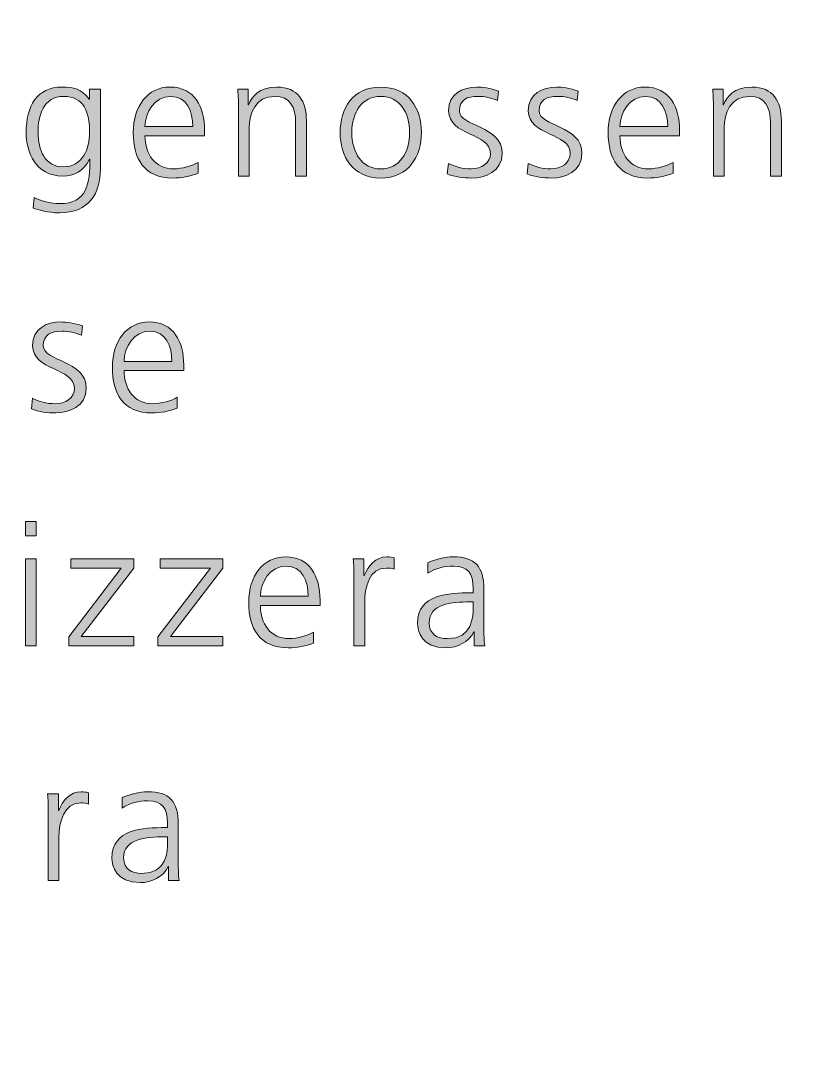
# Model space of a CAD drawing. Header units: millimetres. Extents: x 234 to 444, y 156 to 226.
# Drawn here: x 283.88 to 292.55, y 202.26 to 213.84 of the extents above; entities that cross this region are included whole.
import ezdxf

# ---------------------------------------------------------------- set-up
doc = ezdxf.new("R2010")
doc.units = ezdxf.units.MM
doc.header["$MEASUREMENT"] = 0
doc.layers.get('0').update_dxf_attribs({"lineweight": 0})

# ---------------------------------------------------------------- blocks, each defined once
blk = doc.blocks.new('Block_1')
at = {"transparency": 33554687}
h = blk.add_hatch(color=7, dxfattribs=at)
h.dxf.hatch_style = 2
edge = h.paths.add_edge_path()
edge.add_spline(control_points=[(284.348, 212.207), (284.565, 212.207), (284.644, 212.412), (284.644, 212.589), (284.644, 212.822), (284.575, 212.993), (284.356, 212.993), (284.127, 212.993), (284.068, 212.777), (284.068, 212.589), (284.068, 212.399), (284.144, 212.207), (284.348, 212.207), (284.348, 212.207), (284.348, 212.207), (284.348, 212.207)], knot_values=[0, 0, 0, 0, 1, 1, 1, 2, 2, 2, 3, 3, 3, 4, 4, 4, 5, 5, 5, 5], degree=3, periodic=0)
edge = h.paths.add_edge_path()
edge.add_spline(control_points=[(284.764, 212.184), (284.764, 211.915), (284.642, 211.694), (284.308, 211.694), (284.181, 211.694), (284.064, 211.73), (284.015, 211.746), (284.015, 211.746), (284.024, 211.865), (284.024, 211.865), (284.098, 211.827), (284.205, 211.797), (284.31, 211.797), (284.619, 211.797), (284.646, 212.021), (284.646, 212.294), (284.646, 212.294), (284.642, 212.294), (284.642, 212.294), (284.577, 212.154), (284.47, 212.104), (284.346, 212.104), (284.036, 212.104), (283.936, 212.374), (283.936, 212.589), (283.936, 212.883), (284.051, 213.096), (284.337, 213.096), (284.466, 213.096), (284.55, 213.078), (284.64, 212.963), (284.64, 212.963), (284.644, 212.963), (284.644, 212.963), (284.644, 212.963), (284.644, 213.073), (284.644, 213.073), (284.644, 213.073), (284.764, 213.073), (284.764, 213.073), (284.764, 213.073), (284.764, 212.184), (284.764, 212.184)], knot_values=[0, 0, 0, 0, 1, 1, 1, 2, 2, 2, 3, 3, 3, 4, 4, 4, 5, 5, 5, 6, 6, 6, 7, 7, 7, 8, 8, 8, 9, 9, 9, 10, 10, 10, 11, 11, 11, 12, 12, 12, 13, 13, 13, 14, 14, 14, 14], degree=3, periodic=0)
edge.add_line((284.764, 212.184), (284.764, 212.184))
h = blk.add_hatch(color=7, dxfattribs=at)
h.dxf.hatch_style = 2
edge = h.paths.add_edge_path()
edge.add_spline(control_points=[(285.795, 212.657), (285.795, 212.826), (285.726, 212.993), (285.547, 212.993), (285.37, 212.993), (285.261, 212.816), (285.261, 212.657), (285.261, 212.657), (285.795, 212.657), (285.795, 212.657)], knot_values=[0, 0, 0, 0, 1, 1, 1, 2, 2, 2, 3, 3, 3, 3], degree=3, periodic=0)
edge = h.paths.add_edge_path()
edge.add_spline(control_points=[(285.854, 212.135), (285.77, 212.101), (285.661, 212.082), (285.572, 212.082), (285.25, 212.082), (285.13, 212.298), (285.13, 212.589), (285.13, 212.885), (285.293, 213.096), (285.539, 213.096), (285.814, 213.096), (285.926, 212.875), (285.926, 212.615), (285.926, 212.615), (285.926, 212.554), (285.926, 212.554), (285.926, 212.554), (285.261, 212.554), (285.261, 212.554), (285.261, 212.349), (285.372, 212.184), (285.581, 212.184), (285.669, 212.184), (285.797, 212.22), (285.854, 212.256), (285.854, 212.256), (285.854, 212.135), (285.854, 212.135)], knot_values=[0, 0, 0, 0, 1, 1, 1, 2, 2, 2, 3, 3, 3, 4, 4, 4, 5, 5, 5, 6, 6, 6, 7, 7, 7, 8, 8, 8, 9, 9, 9, 9], degree=3, periodic=0)
edge.add_line((285.854, 212.135), (285.854, 212.135))
h = blk.add_hatch(color=7, dxfattribs=at)
h.dxf.hatch_style = 2
edge = h.paths.add_edge_path()
edge.add_spline(control_points=[(286.304, 212.845), (286.304, 212.919), (286.304, 212.995), (286.296, 213.073), (286.296, 213.073), (286.412, 213.073), (286.412, 213.073), (286.412, 213.073), (286.412, 212.9), (286.412, 212.9), (286.412, 212.9), (286.416, 212.9), (286.416, 212.9), (286.456, 212.987), (286.528, 213.096), (286.731, 213.096), (286.971, 213.096), (287.062, 212.936), (287.062, 212.723), (287.062, 212.723), (287.062, 212.104), (287.062, 212.104), (287.062, 212.104), (286.942, 212.104), (286.942, 212.104), (286.942, 212.104), (286.942, 212.693), (286.942, 212.693), (286.942, 212.875), (286.877, 212.993), (286.711, 212.993), (286.492, 212.993), (286.424, 212.801), (286.424, 212.64), (286.424, 212.64), (286.424, 212.104), (286.424, 212.104), (286.424, 212.104), (286.304, 212.104), (286.304, 212.104), (286.304, 212.104), (286.304, 212.845), (286.304, 212.845)], knot_values=[0, 0, 0, 0, 1, 1, 1, 2, 2, 2, 3, 3, 3, 4, 4, 4, 5, 5, 5, 6, 6, 6, 7, 7, 7, 8, 8, 8, 9, 9, 9, 10, 10, 10, 11, 11, 11, 12, 12, 12, 13, 13, 13, 14, 14, 14, 14], degree=3, periodic=0)
edge.add_line((286.304, 212.845), (286.304, 212.845))
h = blk.add_hatch(color=7, dxfattribs=at)
h.dxf.hatch_style = 2
edge = h.paths.add_edge_path()
edge.add_spline(control_points=[(287.891, 212.184), (288.101, 212.184), (288.213, 212.364), (288.213, 212.589), (288.213, 212.813), (288.101, 212.993), (287.891, 212.993), (287.681, 212.993), (287.569, 212.813), (287.569, 212.589), (287.569, 212.364), (287.681, 212.184), (287.891, 212.184)], knot_values=[0, 0, 0, 0, 1, 1, 1, 2, 2, 2, 3, 3, 3, 4, 4, 4, 4], degree=3, periodic=0)
edge = h.paths.add_edge_path()
edge.add_spline(control_points=[(287.891, 213.096), (288.206, 213.096), (288.345, 212.852), (288.345, 212.589), (288.345, 212.325), (288.206, 212.082), (287.891, 212.082), (287.577, 212.082), (287.438, 212.325), (287.438, 212.589), (287.438, 212.852), (287.577, 213.096), (287.891, 213.096)], knot_values=[0, 0, 0, 0, 1, 1, 1, 2, 2, 2, 3, 3, 3, 4, 4, 4, 4], degree=3, periodic=0)
edge.add_line((287.891, 213.096), (287.891, 213.096))
h = blk.add_hatch(color=7, dxfattribs=at)
h.dxf.hatch_style = 2
edge = h.paths.add_edge_path()
edge.add_spline(control_points=[(288.646, 212.245), (288.718, 212.209), (288.806, 212.184), (288.899, 212.184), (289.014, 212.184), (289.115, 212.247), (289.115, 212.357), (289.115, 212.587), (288.648, 212.551), (288.648, 212.832), (288.648, 213.023), (288.804, 213.096), (288.964, 213.096), (289.016, 213.096), (289.118, 213.084), (289.204, 213.052), (289.204, 213.052), (289.193, 212.947), (289.193, 212.947), (289.13, 212.976), (289.044, 212.993), (288.977, 212.993), (288.854, 212.993), (288.768, 212.955), (288.768, 212.832), (288.768, 212.651), (289.246, 212.674), (289.246, 212.357), (289.246, 212.152), (289.054, 212.082), (288.907, 212.082), (288.813, 212.082), (288.72, 212.093), (288.634, 212.127), (288.634, 212.127), (288.646, 212.245), (288.646, 212.245)], knot_values=[0, 0, 0, 0, 1, 1, 1, 2, 2, 2, 3, 3, 3, 4, 4, 4, 5, 5, 5, 6, 6, 6, 7, 7, 7, 8, 8, 8, 9, 9, 9, 10, 10, 10, 11, 11, 11, 12, 12, 12, 12], degree=3, periodic=0)
edge.add_line((288.646, 212.245), (288.646, 212.245))
h = blk.add_hatch(color=7, dxfattribs=at)
h.dxf.hatch_style = 2
edge = h.paths.add_edge_path()
edge.add_spline(control_points=[(289.536, 212.245), (289.608, 212.209), (289.696, 212.184), (289.789, 212.184), (289.903, 212.184), (290.005, 212.247), (290.005, 212.357), (290.005, 212.587), (289.537, 212.551), (289.537, 212.832), (289.537, 213.023), (289.694, 213.096), (289.854, 213.096), (289.906, 213.096), (290.008, 213.084), (290.094, 213.052), (290.094, 213.052), (290.083, 212.947), (290.083, 212.947), (290.02, 212.976), (289.934, 212.993), (289.867, 212.993), (289.743, 212.993), (289.658, 212.955), (289.658, 212.832), (289.658, 212.651), (290.136, 212.674), (290.136, 212.357), (290.136, 212.152), (289.944, 212.082), (289.797, 212.082), (289.703, 212.082), (289.61, 212.093), (289.524, 212.127), (289.524, 212.127), (289.536, 212.245), (289.536, 212.245)], knot_values=[0, 0, 0, 0, 1, 1, 1, 2, 2, 2, 3, 3, 3, 4, 4, 4, 5, 5, 5, 6, 6, 6, 7, 7, 7, 8, 8, 8, 9, 9, 9, 10, 10, 10, 11, 11, 11, 12, 12, 12, 12], degree=3, periodic=0)
edge.add_line((289.536, 212.245), (289.536, 212.245))
h = blk.add_hatch(color=7, dxfattribs=at)
h.dxf.hatch_style = 2
edge = h.paths.add_edge_path()
edge.add_spline(control_points=[(291.093, 212.657), (291.093, 212.826), (291.024, 212.993), (290.845, 212.993), (290.668, 212.993), (290.559, 212.816), (290.559, 212.657), (290.559, 212.657), (291.093, 212.657), (291.093, 212.657)], knot_values=[0, 0, 0, 0, 1, 1, 1, 2, 2, 2, 3, 3, 3, 3], degree=3, periodic=0)
edge = h.paths.add_edge_path()
edge.add_spline(control_points=[(291.152, 212.135), (291.068, 212.101), (290.96, 212.082), (290.87, 212.082), (290.548, 212.082), (290.428, 212.298), (290.428, 212.589), (290.428, 212.885), (290.592, 213.096), (290.837, 213.096), (291.112, 213.096), (291.224, 212.875), (291.224, 212.615), (291.224, 212.615), (291.224, 212.554), (291.224, 212.554), (291.224, 212.554), (290.559, 212.554), (290.559, 212.554), (290.559, 212.349), (290.67, 212.184), (290.879, 212.184), (290.967, 212.184), (291.095, 212.22), (291.152, 212.256), (291.152, 212.256), (291.152, 212.135), (291.152, 212.135)], knot_values=[0, 0, 0, 0, 1, 1, 1, 2, 2, 2, 3, 3, 3, 4, 4, 4, 5, 5, 5, 6, 6, 6, 7, 7, 7, 8, 8, 8, 9, 9, 9, 9], degree=3, periodic=0)
edge.add_line((291.152, 212.135), (291.152, 212.135))
h = blk.add_hatch(color=7, dxfattribs=at)
h.dxf.hatch_style = 2
edge = h.paths.add_edge_path()
edge.add_spline(control_points=[(291.602, 212.845), (291.602, 212.919), (291.602, 212.995), (291.594, 213.073), (291.594, 213.073), (291.71, 213.073), (291.71, 213.073), (291.71, 213.073), (291.71, 212.9), (291.71, 212.9), (291.71, 212.9), (291.714, 212.9), (291.714, 212.9), (291.754, 212.987), (291.826, 213.096), (292.029, 213.096), (292.269, 213.096), (292.36, 212.936), (292.36, 212.723), (292.36, 212.723), (292.36, 212.104), (292.36, 212.104), (292.36, 212.104), (292.24, 212.104), (292.24, 212.104), (292.24, 212.104), (292.24, 212.693), (292.24, 212.693), (292.24, 212.875), (292.175, 212.993), (292.009, 212.993), (291.79, 212.993), (291.722, 212.801), (291.722, 212.64), (291.722, 212.64), (291.722, 212.104), (291.722, 212.104), (291.722, 212.104), (291.602, 212.104), (291.602, 212.104), (291.602, 212.104), (291.602, 212.845), (291.602, 212.845)], knot_values=[0, 0, 0, 0, 1, 1, 1, 2, 2, 2, 3, 3, 3, 4, 4, 4, 5, 5, 5, 6, 6, 6, 7, 7, 7, 8, 8, 8, 9, 9, 9, 10, 10, 10, 11, 11, 11, 12, 12, 12, 13, 13, 13, 14, 14, 14, 14], degree=3, periodic=0)
edge.add_line((291.602, 212.845), (291.602, 212.845))
h = blk.add_hatch(color=7, dxfattribs=at)
h.dxf.hatch_style = 2
edge = h.paths.add_edge_path()
edge.add_spline(control_points=[(284.005, 209.626), (284.078, 209.59), (284.165, 209.565), (284.259, 209.565), (284.373, 209.565), (284.474, 209.628), (284.474, 209.738), (284.474, 209.968), (284.007, 209.932), (284.007, 210.213), (284.007, 210.405), (284.163, 210.477), (284.324, 210.477), (284.375, 210.477), (284.478, 210.465), (284.564, 210.433), (284.564, 210.433), (284.552, 210.329), (284.552, 210.329), (284.489, 210.357), (284.404, 210.374), (284.337, 210.374), (284.213, 210.374), (284.127, 210.336), (284.127, 210.213), (284.127, 210.032), (284.606, 210.055), (284.606, 209.738), (284.606, 209.533), (284.413, 209.463), (284.266, 209.463), (284.173, 209.463), (284.079, 209.474), (283.994, 209.508), (283.994, 209.508), (284.005, 209.626), (284.005, 209.626)], knot_values=[0, 0, 0, 0, 1, 1, 1, 2, 2, 2, 3, 3, 3, 4, 4, 4, 5, 5, 5, 6, 6, 6, 7, 7, 7, 8, 8, 8, 9, 9, 9, 10, 10, 10, 11, 11, 11, 12, 12, 12, 12], degree=3, periodic=0)
edge.add_line((284.005, 209.626), (284.005, 209.626))
h = blk.add_hatch(color=7, dxfattribs=at)
h.dxf.hatch_style = 2
edge = h.paths.add_edge_path()
edge.add_spline(control_points=[(285.562, 210.038), (285.562, 210.207), (285.494, 210.374), (285.315, 210.374), (285.137, 210.374), (285.029, 210.198), (285.029, 210.038), (285.029, 210.038), (285.562, 210.038), (285.562, 210.038)], knot_values=[0, 0, 0, 0, 1, 1, 1, 2, 2, 2, 3, 3, 3, 3], degree=3, periodic=0)
edge = h.paths.add_edge_path()
edge.add_spline(control_points=[(285.621, 209.516), (285.537, 209.482), (285.429, 209.463), (285.339, 209.463), (285.017, 209.463), (284.897, 209.679), (284.897, 209.97), (284.897, 210.266), (285.061, 210.477), (285.307, 210.477), (285.581, 210.477), (285.694, 210.256), (285.694, 209.996), (285.694, 209.996), (285.694, 209.936), (285.694, 209.936), (285.694, 209.936), (285.029, 209.936), (285.029, 209.936), (285.029, 209.73), (285.139, 209.565), (285.349, 209.565), (285.436, 209.565), (285.564, 209.601), (285.621, 209.637), (285.621, 209.637), (285.621, 209.516), (285.621, 209.516)], knot_values=[0, 0, 0, 0, 1, 1, 1, 2, 2, 2, 3, 3, 3, 4, 4, 4, 5, 5, 5, 6, 6, 6, 7, 7, 7, 8, 8, 8, 9, 9, 9, 9], degree=3, periodic=0)
edge.add_line((285.621, 209.516), (285.621, 209.516))
h = blk.add_hatch(color=7, dxfattribs=at)
h.dxf.hatch_style = 2
edge = h.paths.add_edge_path()
edge.add_spline(control_points=[(283.929, 207.835), (283.929, 207.835), (284.049, 207.835), (284.049, 207.835), (284.049, 207.835), (284.049, 206.867), (284.049, 206.867), (284.049, 206.867), (283.929, 206.867), (283.929, 206.867), (283.929, 206.867), (283.929, 207.835), (283.929, 207.835)], knot_values=[0, 0, 0, 0, 1, 1, 1, 2, 2, 2, 3, 3, 3, 4, 4, 4, 4], degree=3, periodic=0)
edge = h.paths.add_edge_path()
edge.add_spline(control_points=[(284.049, 208.093), (284.049, 208.093), (283.929, 208.093), (283.929, 208.093), (283.929, 208.093), (283.929, 208.253), (283.929, 208.253), (283.929, 208.253), (284.049, 208.253), (284.049, 208.253), (284.049, 208.253), (284.049, 208.093), (284.049, 208.093)], knot_values=[0, 0, 0, 0, 1, 1, 1, 2, 2, 2, 3, 3, 3, 4, 4, 4, 4], degree=3, periodic=0)
edge.add_line((284.049, 208.093), (284.049, 208.093))
h = blk.add_hatch(color=7, dxfattribs=at)
h.dxf.hatch_style = 2
edge = h.paths.add_edge_path()
edge.add_spline(control_points=[(287.083, 207.419), (287.083, 207.588), (287.014, 207.755), (286.835, 207.755), (286.658, 207.755), (286.549, 207.579), (286.549, 207.419), (286.549, 207.419), (287.083, 207.419), (287.083, 207.419)], knot_values=[0, 0, 0, 0, 1, 1, 1, 2, 2, 2, 3, 3, 3, 3], degree=3, periodic=0)
edge = h.paths.add_edge_path()
edge.add_spline(control_points=[(287.142, 206.897), (287.058, 206.863), (286.95, 206.844), (286.86, 206.844), (286.538, 206.844), (286.418, 207.061), (286.418, 207.351), (286.418, 207.647), (286.582, 207.858), (286.828, 207.858), (287.102, 207.858), (287.214, 207.638), (287.214, 207.378), (287.214, 207.378), (287.214, 207.317), (287.214, 207.317), (287.214, 207.317), (286.549, 207.317), (286.549, 207.317), (286.549, 207.112), (286.66, 206.946), (286.869, 206.946), (286.957, 206.946), (287.085, 206.983), (287.142, 207.019), (287.142, 207.019), (287.142, 206.897), (287.142, 206.897)], knot_values=[0, 0, 0, 0, 1, 1, 1, 2, 2, 2, 3, 3, 3, 4, 4, 4, 5, 5, 5, 6, 6, 6, 7, 7, 7, 8, 8, 8, 9, 9, 9, 9], degree=3, periodic=0)
edge.add_line((287.142, 206.897), (287.142, 206.897))
h = blk.add_hatch(color=7, dxfattribs=at)
h.dxf.hatch_style = 2
edge = h.paths.add_edge_path()
edge.add_spline(control_points=[(287.592, 207.619), (287.592, 207.725), (287.592, 207.765), (287.584, 207.835), (287.584, 207.835), (287.704, 207.835), (287.704, 207.835), (287.704, 207.835), (287.704, 207.649), (287.704, 207.649), (287.704, 207.649), (287.708, 207.649), (287.708, 207.649), (287.752, 207.757), (287.834, 207.858), (287.958, 207.858), (287.986, 207.858), (288.021, 207.852), (288.042, 207.847), (288.042, 207.847), (288.042, 207.721), (288.042, 207.721), (288.017, 207.729), (287.984, 207.733), (287.954, 207.733), (287.763, 207.733), (287.712, 207.52), (287.712, 207.345), (287.712, 207.345), (287.712, 206.867), (287.712, 206.867), (287.712, 206.867), (287.592, 206.867), (287.592, 206.867), (287.592, 206.867), (287.592, 207.619), (287.592, 207.619)], knot_values=[0, 0, 0, 0, 1, 1, 1, 2, 2, 2, 3, 3, 3, 4, 4, 4, 5, 5, 5, 6, 6, 6, 7, 7, 7, 8, 8, 8, 9, 9, 9, 10, 10, 10, 11, 11, 11, 12, 12, 12, 12], degree=3, periodic=0)
edge.add_line((287.592, 207.619), (287.592, 207.619))
h = blk.add_hatch(color=7, dxfattribs=at)
h.dxf.hatch_style = 2
edge = h.paths.add_edge_path()
edge.add_spline(control_points=[(288.922, 207.355), (288.922, 207.355), (288.888, 207.355), (288.888, 207.355), (288.68, 207.355), (288.432, 207.334), (288.432, 207.121), (288.432, 206.994), (288.524, 206.946), (288.634, 206.946), (288.916, 206.946), (288.922, 207.191), (288.922, 207.296), (288.922, 207.296), (288.922, 207.355), (288.922, 207.355)], knot_values=[0, 0, 0, 0, 1, 1, 1, 2, 2, 2, 3, 3, 3, 4, 4, 4, 5, 5, 5, 5], degree=3, periodic=0)
edge = h.paths.add_edge_path()
edge.add_spline(control_points=[(288.934, 207.022), (288.934, 207.022), (288.93, 207.022), (288.93, 207.022), (288.876, 206.907), (288.741, 206.844), (288.621, 206.844), (288.345, 206.844), (288.301, 207.03), (288.301, 207.117), (288.301, 207.442), (288.648, 207.457), (288.899, 207.457), (288.899, 207.457), (288.922, 207.457), (288.922, 207.457), (288.922, 207.457), (288.922, 207.507), (288.922, 207.507), (288.922, 207.672), (288.863, 207.755), (288.701, 207.755), (288.6, 207.755), (288.505, 207.733), (288.415, 207.676), (288.415, 207.676), (288.415, 207.791), (288.415, 207.791), (288.49, 207.828), (288.615, 207.858), (288.701, 207.858), (288.941, 207.858), (289.042, 207.75), (289.042, 207.497), (289.042, 207.497), (289.042, 207.07), (289.042, 207.07), (289.042, 206.992), (289.042, 206.933), (289.052, 206.867), (289.052, 206.867), (288.934, 206.867), (288.934, 206.867), (288.934, 206.867), (288.934, 207.022), (288.934, 207.022)], knot_values=[0, 0, 0, 0, 1, 1, 1, 2, 2, 2, 3, 3, 3, 4, 4, 4, 5, 5, 5, 6, 6, 6, 7, 7, 7, 8, 8, 8, 9, 9, 9, 10, 10, 10, 11, 11, 11, 12, 12, 12, 13, 13, 13, 14, 14, 14, 15, 15, 15, 15], degree=3, periodic=0)
edge.add_line((288.934, 207.022), (288.934, 207.022))
h = blk.add_hatch(color=7, dxfattribs=at)
h.dxf.hatch_style = 2
edge = h.paths.add_edge_path()
edge.add_spline(control_points=[(284.411, 206.967), (284.411, 206.967), (284.996, 207.733), (284.996, 207.733), (284.996, 207.733), (284.434, 207.733), (284.434, 207.733), (284.434, 207.733), (284.434, 207.835), (284.434, 207.835), (284.434, 207.835), (285.135, 207.835), (285.135, 207.835), (285.135, 207.835), (285.135, 207.733), (285.135, 207.733), (285.135, 207.733), (284.55, 206.969), (284.55, 206.969), (284.55, 206.969), (285.135, 206.969), (285.135, 206.969), (285.135, 206.969), (285.135, 206.867), (285.135, 206.867), (285.135, 206.867), (284.411, 206.867), (284.411, 206.867), (284.411, 206.867), (284.411, 206.967), (284.411, 206.967)], knot_values=[0, 0, 0, 0, 1, 1, 1, 2, 2, 2, 3, 3, 3, 4, 4, 4, 5, 5, 5, 6, 6, 6, 7, 7, 7, 8, 8, 8, 9, 9, 9, 10, 10, 10, 10], degree=3, periodic=0)
edge.add_line((284.411, 206.967), (284.411, 206.967))
h = blk.add_hatch(color=7, dxfattribs=at)
h.dxf.hatch_style = 2
edge = h.paths.add_edge_path()
edge.add_spline(control_points=[(285.406, 206.967), (285.406, 206.967), (285.991, 207.733), (285.991, 207.733), (285.991, 207.733), (285.429, 207.733), (285.429, 207.733), (285.429, 207.733), (285.429, 207.835), (285.429, 207.835), (285.429, 207.835), (286.13, 207.835), (286.13, 207.835), (286.13, 207.835), (286.13, 207.733), (286.13, 207.733), (286.13, 207.733), (285.545, 206.969), (285.545, 206.969), (285.545, 206.969), (286.13, 206.969), (286.13, 206.969), (286.13, 206.969), (286.13, 206.867), (286.13, 206.867), (286.13, 206.867), (285.406, 206.867), (285.406, 206.867), (285.406, 206.867), (285.406, 206.967), (285.406, 206.967)], knot_values=[0, 0, 0, 0, 1, 1, 1, 2, 2, 2, 3, 3, 3, 4, 4, 4, 5, 5, 5, 6, 6, 6, 7, 7, 7, 8, 8, 8, 9, 9, 9, 10, 10, 10, 10], degree=3, periodic=0)
edge.add_line((285.406, 206.967), (285.406, 206.967))
h = blk.add_hatch(color=7, dxfattribs=at)
h.dxf.hatch_style = 2
edge = h.paths.add_edge_path()
edge.add_spline(control_points=[(284.182, 205), (284.182, 205.106), (284.182, 205.146), (284.175, 205.216), (284.175, 205.216), (284.295, 205.216), (284.295, 205.216), (284.295, 205.216), (284.295, 205.03), (284.295, 205.03), (284.295, 205.03), (284.299, 205.03), (284.299, 205.03), (284.342, 205.138), (284.424, 205.239), (284.548, 205.239), (284.577, 205.239), (284.611, 205.234), (284.632, 205.228), (284.632, 205.228), (284.632, 205.102), (284.632, 205.102), (284.607, 205.11), (284.575, 205.114), (284.544, 205.114), (284.354, 205.114), (284.302, 204.901), (284.302, 204.727), (284.302, 204.727), (284.302, 204.248), (284.302, 204.248), (284.302, 204.248), (284.182, 204.248), (284.182, 204.248), (284.182, 204.248), (284.182, 205), (284.182, 205)], knot_values=[0, 0, 0, 0, 1, 1, 1, 2, 2, 2, 3, 3, 3, 4, 4, 4, 5, 5, 5, 6, 6, 6, 7, 7, 7, 8, 8, 8, 9, 9, 9, 10, 10, 10, 11, 11, 11, 12, 12, 12, 12], degree=3, periodic=0)
edge.add_line((284.182, 205), (284.182, 205))
h = blk.add_hatch(color=7, dxfattribs=at)
h.dxf.hatch_style = 2
edge = h.paths.add_edge_path()
edge.add_spline(control_points=[(285.513, 204.736), (285.513, 204.736), (285.478, 204.736), (285.478, 204.736), (285.271, 204.736), (285.023, 204.715), (285.023, 204.502), (285.023, 204.375), (285.114, 204.328), (285.225, 204.328), (285.507, 204.328), (285.513, 204.573), (285.513, 204.677), (285.513, 204.677), (285.513, 204.736), (285.513, 204.736)], knot_values=[0, 0, 0, 0, 1, 1, 1, 2, 2, 2, 3, 3, 3, 4, 4, 4, 5, 5, 5, 5], degree=3, periodic=0)
edge = h.paths.add_edge_path()
edge.add_spline(control_points=[(285.524, 204.404), (285.524, 204.404), (285.52, 204.404), (285.52, 204.404), (285.467, 204.288), (285.332, 204.225), (285.211, 204.225), (284.935, 204.225), (284.891, 204.411), (284.891, 204.499), (284.891, 204.823), (285.238, 204.839), (285.49, 204.839), (285.49, 204.839), (285.513, 204.839), (285.513, 204.839), (285.513, 204.839), (285.513, 204.888), (285.513, 204.888), (285.513, 205.053), (285.453, 205.137), (285.291, 205.137), (285.19, 205.137), (285.095, 205.114), (285.006, 205.057), (285.006, 205.057), (285.006, 205.173), (285.006, 205.173), (285.08, 205.209), (285.206, 205.239), (285.291, 205.239), (285.532, 205.239), (285.633, 205.131), (285.633, 204.878), (285.633, 204.878), (285.633, 204.451), (285.633, 204.451), (285.633, 204.373), (285.633, 204.315), (285.642, 204.248), (285.642, 204.248), (285.524, 204.248), (285.524, 204.248), (285.524, 204.248), (285.524, 204.404), (285.524, 204.404)], knot_values=[0, 0, 0, 0, 1, 1, 1, 2, 2, 2, 3, 3, 3, 4, 4, 4, 5, 5, 5, 6, 6, 6, 7, 7, 7, 8, 8, 8, 9, 9, 9, 10, 10, 10, 11, 11, 11, 12, 12, 12, 13, 13, 13, 14, 14, 14, 15, 15, 15, 15], degree=3, periodic=0)
edge.add_line((285.524, 204.404), (285.524, 204.404))
for points, knots in [([(284.764, 212.184), (284.764, 211.915), (284.642, 211.694), (284.308, 211.694), (284.181, 211.694), (284.064, 211.73), (284.015, 211.746), (284.015, 211.746), (284.024, 211.865), (284.024, 211.865), (284.098, 211.827), (284.205, 211.797), (284.31, 211.797), (284.619, 211.797), (284.646, 212.021), (284.646, 212.294), (284.646, 212.294), (284.642, 212.294), (284.642, 212.294), (284.577, 212.154), (284.47, 212.104), (284.346, 212.104), (284.036, 212.104), (283.936, 212.374), (283.936, 212.589), (283.936, 212.883), (284.051, 213.096), (284.337, 213.096), (284.466, 213.096), (284.55, 213.078), (284.64, 212.963), (284.64, 212.963), (284.644, 212.963), (284.644, 212.963), (284.644, 212.963), (284.644, 213.073), (284.644, 213.073), (284.644, 213.073), (284.764, 213.073), (284.764, 213.073), (284.764, 213.073), (284.764, 212.184), (284.764, 212.184)], [0, 0, 0, 0, 1, 1, 1, 2, 2, 2, 3, 3, 3, 4, 4, 4, 5, 5, 5, 6, 6, 6, 7, 7, 7, 8, 8, 8, 9, 9, 9, 10, 10, 10, 11, 11, 11, 12, 12, 12, 13, 13, 13, 14, 14, 14, 14]), ([(285.854, 212.135), (285.77, 212.101), (285.661, 212.082), (285.572, 212.082), (285.25, 212.082), (285.13, 212.298), (285.13, 212.589), (285.13, 212.885), (285.293, 213.096), (285.539, 213.096), (285.814, 213.096), (285.926, 212.875), (285.926, 212.615), (285.926, 212.615), (285.926, 212.554), (285.926, 212.554), (285.926, 212.554), (285.261, 212.554), (285.261, 212.554), (285.261, 212.349), (285.372, 212.184), (285.581, 212.184), (285.669, 212.184), (285.797, 212.22), (285.854, 212.256), (285.854, 212.256), (285.854, 212.135), (285.854, 212.135)], [0, 0, 0, 0, 1, 1, 1, 2, 2, 2, 3, 3, 3, 4, 4, 4, 5, 5, 5, 6, 6, 6, 7, 7, 7, 8, 8, 8, 9, 9, 9, 9]), ([(286.304, 212.845), (286.304, 212.919), (286.304, 212.995), (286.296, 213.073), (286.296, 213.073), (286.412, 213.073), (286.412, 213.073), (286.412, 213.073), (286.412, 212.9), (286.412, 212.9), (286.412, 212.9), (286.416, 212.9), (286.416, 212.9), (286.456, 212.987), (286.528, 213.096), (286.731, 213.096), (286.971, 213.096), (287.062, 212.936), (287.062, 212.723), (287.062, 212.723), (287.062, 212.104), (287.062, 212.104), (287.062, 212.104), (286.942, 212.104), (286.942, 212.104), (286.942, 212.104), (286.942, 212.693), (286.942, 212.693), (286.942, 212.875), (286.877, 212.993), (286.711, 212.993), (286.492, 212.993), (286.424, 212.801), (286.424, 212.64), (286.424, 212.64), (286.424, 212.104), (286.424, 212.104), (286.424, 212.104), (286.304, 212.104), (286.304, 212.104), (286.304, 212.104), (286.304, 212.845), (286.304, 212.845)], [0, 0, 0, 0, 1, 1, 1, 2, 2, 2, 3, 3, 3, 4, 4, 4, 5, 5, 5, 6, 6, 6, 7, 7, 7, 8, 8, 8, 9, 9, 9, 10, 10, 10, 11, 11, 11, 12, 12, 12, 13, 13, 13, 14, 14, 14, 14]), ([(287.891, 213.096), (288.206, 213.096), (288.345, 212.852), (288.345, 212.589), (288.345, 212.325), (288.206, 212.082), (287.891, 212.082), (287.577, 212.082), (287.438, 212.325), (287.438, 212.589), (287.438, 212.852), (287.577, 213.096), (287.891, 213.096)], [0, 0, 0, 0, 1, 1, 1, 2, 2, 2, 3, 3, 3, 4, 4, 4, 4]), ([(288.646, 212.245), (288.718, 212.209), (288.806, 212.184), (288.899, 212.184), (289.014, 212.184), (289.115, 212.247), (289.115, 212.357), (289.115, 212.587), (288.648, 212.551), (288.648, 212.832), (288.648, 213.023), (288.804, 213.096), (288.964, 213.096), (289.016, 213.096), (289.118, 213.084), (289.204, 213.052), (289.204, 213.052), (289.193, 212.947), (289.193, 212.947), (289.13, 212.976), (289.044, 212.993), (288.977, 212.993), (288.854, 212.993), (288.768, 212.955), (288.768, 212.832), (288.768, 212.651), (289.246, 212.674), (289.246, 212.357), (289.246, 212.152), (289.054, 212.082), (288.907, 212.082), (288.813, 212.082), (288.72, 212.093), (288.634, 212.127), (288.634, 212.127), (288.646, 212.245), (288.646, 212.245)], [0, 0, 0, 0, 1, 1, 1, 2, 2, 2, 3, 3, 3, 4, 4, 4, 5, 5, 5, 6, 6, 6, 7, 7, 7, 8, 8, 8, 9, 9, 9, 10, 10, 10, 11, 11, 11, 12, 12, 12, 12]), ([(289.536, 212.245), (289.608, 212.209), (289.696, 212.184), (289.789, 212.184), (289.903, 212.184), (290.005, 212.247), (290.005, 212.357), (290.005, 212.587), (289.537, 212.551), (289.537, 212.832), (289.537, 213.023), (289.694, 213.096), (289.854, 213.096), (289.906, 213.096), (290.008, 213.084), (290.094, 213.052), (290.094, 213.052), (290.083, 212.947), (290.083, 212.947), (290.02, 212.976), (289.934, 212.993), (289.867, 212.993), (289.743, 212.993), (289.658, 212.955), (289.658, 212.832), (289.658, 212.651), (290.136, 212.674), (290.136, 212.357), (290.136, 212.152), (289.944, 212.082), (289.797, 212.082), (289.703, 212.082), (289.61, 212.093), (289.524, 212.127), (289.524, 212.127), (289.536, 212.245), (289.536, 212.245)], [0, 0, 0, 0, 1, 1, 1, 2, 2, 2, 3, 3, 3, 4, 4, 4, 5, 5, 5, 6, 6, 6, 7, 7, 7, 8, 8, 8, 9, 9, 9, 10, 10, 10, 11, 11, 11, 12, 12, 12, 12]), ([(291.152, 212.135), (291.068, 212.101), (290.96, 212.082), (290.87, 212.082), (290.548, 212.082), (290.428, 212.298), (290.428, 212.589), (290.428, 212.885), (290.592, 213.096), (290.837, 213.096), (291.112, 213.096), (291.224, 212.875), (291.224, 212.615), (291.224, 212.615), (291.224, 212.554), (291.224, 212.554), (291.224, 212.554), (290.559, 212.554), (290.559, 212.554), (290.559, 212.349), (290.67, 212.184), (290.879, 212.184), (290.967, 212.184), (291.095, 212.22), (291.152, 212.256), (291.152, 212.256), (291.152, 212.135), (291.152, 212.135)], [0, 0, 0, 0, 1, 1, 1, 2, 2, 2, 3, 3, 3, 4, 4, 4, 5, 5, 5, 6, 6, 6, 7, 7, 7, 8, 8, 8, 9, 9, 9, 9]), ([(291.602, 212.845), (291.602, 212.919), (291.602, 212.995), (291.594, 213.073), (291.594, 213.073), (291.71, 213.073), (291.71, 213.073), (291.71, 213.073), (291.71, 212.9), (291.71, 212.9), (291.71, 212.9), (291.714, 212.9), (291.714, 212.9), (291.754, 212.987), (291.826, 213.096), (292.029, 213.096), (292.269, 213.096), (292.36, 212.936), (292.36, 212.723), (292.36, 212.723), (292.36, 212.104), (292.36, 212.104), (292.36, 212.104), (292.24, 212.104), (292.24, 212.104), (292.24, 212.104), (292.24, 212.693), (292.24, 212.693), (292.24, 212.875), (292.175, 212.993), (292.009, 212.993), (291.79, 212.993), (291.722, 212.801), (291.722, 212.64), (291.722, 212.64), (291.722, 212.104), (291.722, 212.104), (291.722, 212.104), (291.602, 212.104), (291.602, 212.104), (291.602, 212.104), (291.602, 212.845), (291.602, 212.845)], [0, 0, 0, 0, 1, 1, 1, 2, 2, 2, 3, 3, 3, 4, 4, 4, 5, 5, 5, 6, 6, 6, 7, 7, 7, 8, 8, 8, 9, 9, 9, 10, 10, 10, 11, 11, 11, 12, 12, 12, 13, 13, 13, 14, 14, 14, 14]), ([(284.348, 212.207), (284.565, 212.207), (284.644, 212.412), (284.644, 212.589), (284.644, 212.822), (284.575, 212.993), (284.356, 212.993), (284.127, 212.993), (284.068, 212.777), (284.068, 212.589), (284.068, 212.399), (284.144, 212.207), (284.348, 212.207), (284.348, 212.207), (284.348, 212.207), (284.348, 212.207)], [0, 0, 0, 0, 1, 1, 1, 2, 2, 2, 3, 3, 3, 4, 4, 4, 5, 5, 5, 5]), ([(285.795, 212.657), (285.795, 212.826), (285.726, 212.993), (285.547, 212.993), (285.37, 212.993), (285.261, 212.816), (285.261, 212.657), (285.261, 212.657), (285.795, 212.657), (285.795, 212.657)], [0, 0, 0, 0, 1, 1, 1, 2, 2, 2, 3, 3, 3, 3]), ([(287.891, 212.184), (288.101, 212.184), (288.213, 212.364), (288.213, 212.589), (288.213, 212.813), (288.101, 212.993), (287.891, 212.993), (287.681, 212.993), (287.569, 212.813), (287.569, 212.589), (287.569, 212.364), (287.681, 212.184), (287.891, 212.184)], [0, 0, 0, 0, 1, 1, 1, 2, 2, 2, 3, 3, 3, 4, 4, 4, 4]), ([(291.093, 212.657), (291.093, 212.826), (291.024, 212.993), (290.845, 212.993), (290.668, 212.993), (290.559, 212.816), (290.559, 212.657), (290.559, 212.657), (291.093, 212.657), (291.093, 212.657)], [0, 0, 0, 0, 1, 1, 1, 2, 2, 2, 3, 3, 3, 3]), ([(284.005, 209.626), (284.078, 209.59), (284.165, 209.565), (284.259, 209.565), (284.373, 209.565), (284.474, 209.628), (284.474, 209.738), (284.474, 209.968), (284.007, 209.932), (284.007, 210.213), (284.007, 210.405), (284.163, 210.477), (284.324, 210.477), (284.375, 210.477), (284.478, 210.465), (284.564, 210.433), (284.564, 210.433), (284.552, 210.329), (284.552, 210.329), (284.489, 210.357), (284.404, 210.374), (284.337, 210.374), (284.213, 210.374), (284.127, 210.336), (284.127, 210.213), (284.127, 210.032), (284.606, 210.055), (284.606, 209.738), (284.606, 209.533), (284.413, 209.463), (284.266, 209.463), (284.173, 209.463), (284.079, 209.474), (283.994, 209.508), (283.994, 209.508), (284.005, 209.626), (284.005, 209.626)], [0, 0, 0, 0, 1, 1, 1, 2, 2, 2, 3, 3, 3, 4, 4, 4, 5, 5, 5, 6, 6, 6, 7, 7, 7, 8, 8, 8, 9, 9, 9, 10, 10, 10, 11, 11, 11, 12, 12, 12, 12]), ([(285.621, 209.516), (285.537, 209.482), (285.429, 209.463), (285.339, 209.463), (285.017, 209.463), (284.897, 209.679), (284.897, 209.97), (284.897, 210.266), (285.061, 210.477), (285.307, 210.477), (285.581, 210.477), (285.694, 210.256), (285.694, 209.996), (285.694, 209.996), (285.694, 209.936), (285.694, 209.936), (285.694, 209.936), (285.029, 209.936), (285.029, 209.936), (285.029, 209.73), (285.139, 209.565), (285.349, 209.565), (285.436, 209.565), (285.564, 209.601), (285.621, 209.637), (285.621, 209.637), (285.621, 209.516), (285.621, 209.516)], [0, 0, 0, 0, 1, 1, 1, 2, 2, 2, 3, 3, 3, 4, 4, 4, 5, 5, 5, 6, 6, 6, 7, 7, 7, 8, 8, 8, 9, 9, 9, 9]), ([(285.562, 210.038), (285.562, 210.207), (285.494, 210.374), (285.315, 210.374), (285.137, 210.374), (285.029, 210.198), (285.029, 210.038), (285.029, 210.038), (285.562, 210.038), (285.562, 210.038)], [0, 0, 0, 0, 1, 1, 1, 2, 2, 2, 3, 3, 3, 3]), ([(284.049, 208.093), (284.049, 208.093), (283.929, 208.093), (283.929, 208.093), (283.929, 208.093), (283.929, 208.253), (283.929, 208.253), (283.929, 208.253), (284.049, 208.253), (284.049, 208.253), (284.049, 208.253), (284.049, 208.093), (284.049, 208.093)], [0, 0, 0, 0, 1, 1, 1, 2, 2, 2, 3, 3, 3, 4, 4, 4, 4]), ([(287.142, 206.897), (287.058, 206.863), (286.95, 206.844), (286.86, 206.844), (286.538, 206.844), (286.418, 207.061), (286.418, 207.351), (286.418, 207.647), (286.582, 207.858), (286.828, 207.858), (287.102, 207.858), (287.214, 207.638), (287.214, 207.378), (287.214, 207.378), (287.214, 207.317), (287.214, 207.317), (287.214, 207.317), (286.549, 207.317), (286.549, 207.317), (286.549, 207.112), (286.66, 206.946), (286.869, 206.946), (286.957, 206.946), (287.085, 206.983), (287.142, 207.019), (287.142, 207.019), (287.142, 206.897), (287.142, 206.897)], [0, 0, 0, 0, 1, 1, 1, 2, 2, 2, 3, 3, 3, 4, 4, 4, 5, 5, 5, 6, 6, 6, 7, 7, 7, 8, 8, 8, 9, 9, 9, 9]), ([(287.592, 207.619), (287.592, 207.725), (287.592, 207.765), (287.584, 207.835), (287.584, 207.835), (287.704, 207.835), (287.704, 207.835), (287.704, 207.835), (287.704, 207.649), (287.704, 207.649), (287.704, 207.649), (287.708, 207.649), (287.708, 207.649), (287.752, 207.757), (287.834, 207.858), (287.958, 207.858), (287.986, 207.858), (288.021, 207.852), (288.042, 207.847), (288.042, 207.847), (288.042, 207.721), (288.042, 207.721), (288.017, 207.729), (287.984, 207.733), (287.954, 207.733), (287.763, 207.733), (287.712, 207.52), (287.712, 207.345), (287.712, 207.345), (287.712, 206.867), (287.712, 206.867), (287.712, 206.867), (287.592, 206.867), (287.592, 206.867), (287.592, 206.867), (287.592, 207.619), (287.592, 207.619)], [0, 0, 0, 0, 1, 1, 1, 2, 2, 2, 3, 3, 3, 4, 4, 4, 5, 5, 5, 6, 6, 6, 7, 7, 7, 8, 8, 8, 9, 9, 9, 10, 10, 10, 11, 11, 11, 12, 12, 12, 12]), ([(288.934, 207.022), (288.934, 207.022), (288.93, 207.022), (288.93, 207.022), (288.876, 206.907), (288.741, 206.844), (288.621, 206.844), (288.345, 206.844), (288.301, 207.03), (288.301, 207.117), (288.301, 207.442), (288.648, 207.457), (288.899, 207.457), (288.899, 207.457), (288.922, 207.457), (288.922, 207.457), (288.922, 207.457), (288.922, 207.507), (288.922, 207.507), (288.922, 207.672), (288.863, 207.755), (288.701, 207.755), (288.6, 207.755), (288.505, 207.733), (288.415, 207.676), (288.415, 207.676), (288.415, 207.791), (288.415, 207.791), (288.49, 207.828), (288.615, 207.858), (288.701, 207.858), (288.941, 207.858), (289.042, 207.75), (289.042, 207.497), (289.042, 207.497), (289.042, 207.07), (289.042, 207.07), (289.042, 206.992), (289.042, 206.933), (289.052, 206.867), (289.052, 206.867), (288.934, 206.867), (288.934, 206.867), (288.934, 206.867), (288.934, 207.022), (288.934, 207.022)], [0, 0, 0, 0, 1, 1, 1, 2, 2, 2, 3, 3, 3, 4, 4, 4, 5, 5, 5, 6, 6, 6, 7, 7, 7, 8, 8, 8, 9, 9, 9, 10, 10, 10, 11, 11, 11, 12, 12, 12, 13, 13, 13, 14, 14, 14, 15, 15, 15, 15]), ([(283.929, 207.835), (283.929, 207.835), (284.049, 207.835), (284.049, 207.835), (284.049, 207.835), (284.049, 206.867), (284.049, 206.867), (284.049, 206.867), (283.929, 206.867), (283.929, 206.867), (283.929, 206.867), (283.929, 207.835), (283.929, 207.835)], [0, 0, 0, 0, 1, 1, 1, 2, 2, 2, 3, 3, 3, 4, 4, 4, 4]), ([(284.411, 206.967), (284.411, 206.967), (284.996, 207.733), (284.996, 207.733), (284.996, 207.733), (284.434, 207.733), (284.434, 207.733), (284.434, 207.733), (284.434, 207.835), (284.434, 207.835), (284.434, 207.835), (285.135, 207.835), (285.135, 207.835), (285.135, 207.835), (285.135, 207.733), (285.135, 207.733), (285.135, 207.733), (284.55, 206.969), (284.55, 206.969), (284.55, 206.969), (285.135, 206.969), (285.135, 206.969), (285.135, 206.969), (285.135, 206.867), (285.135, 206.867), (285.135, 206.867), (284.411, 206.867), (284.411, 206.867), (284.411, 206.867), (284.411, 206.967), (284.411, 206.967)], [0, 0, 0, 0, 1, 1, 1, 2, 2, 2, 3, 3, 3, 4, 4, 4, 5, 5, 5, 6, 6, 6, 7, 7, 7, 8, 8, 8, 9, 9, 9, 10, 10, 10, 10]), ([(285.406, 206.967), (285.406, 206.967), (285.991, 207.733), (285.991, 207.733), (285.991, 207.733), (285.429, 207.733), (285.429, 207.733), (285.429, 207.733), (285.429, 207.835), (285.429, 207.835), (285.429, 207.835), (286.13, 207.835), (286.13, 207.835), (286.13, 207.835), (286.13, 207.733), (286.13, 207.733), (286.13, 207.733), (285.545, 206.969), (285.545, 206.969), (285.545, 206.969), (286.13, 206.969), (286.13, 206.969), (286.13, 206.969), (286.13, 206.867), (286.13, 206.867), (286.13, 206.867), (285.406, 206.867), (285.406, 206.867), (285.406, 206.867), (285.406, 206.967), (285.406, 206.967)], [0, 0, 0, 0, 1, 1, 1, 2, 2, 2, 3, 3, 3, 4, 4, 4, 5, 5, 5, 6, 6, 6, 7, 7, 7, 8, 8, 8, 9, 9, 9, 10, 10, 10, 10]), ([(287.083, 207.419), (287.083, 207.588), (287.014, 207.755), (286.835, 207.755), (286.658, 207.755), (286.549, 207.579), (286.549, 207.419), (286.549, 207.419), (287.083, 207.419), (287.083, 207.419)], [0, 0, 0, 0, 1, 1, 1, 2, 2, 2, 3, 3, 3, 3]), ([(288.922, 207.355), (288.922, 207.355), (288.888, 207.355), (288.888, 207.355), (288.68, 207.355), (288.432, 207.334), (288.432, 207.121), (288.432, 206.994), (288.524, 206.946), (288.634, 206.946), (288.916, 206.946), (288.922, 207.191), (288.922, 207.296), (288.922, 207.296), (288.922, 207.355), (288.922, 207.355)], [0, 0, 0, 0, 1, 1, 1, 2, 2, 2, 3, 3, 3, 4, 4, 4, 5, 5, 5, 5]), ([(284.182, 205), (284.182, 205.106), (284.182, 205.146), (284.175, 205.216), (284.175, 205.216), (284.295, 205.216), (284.295, 205.216), (284.295, 205.216), (284.295, 205.03), (284.295, 205.03), (284.295, 205.03), (284.299, 205.03), (284.299, 205.03), (284.342, 205.138), (284.424, 205.239), (284.548, 205.239), (284.577, 205.239), (284.611, 205.234), (284.632, 205.228), (284.632, 205.228), (284.632, 205.102), (284.632, 205.102), (284.607, 205.11), (284.575, 205.114), (284.544, 205.114), (284.354, 205.114), (284.302, 204.901), (284.302, 204.727), (284.302, 204.727), (284.302, 204.248), (284.302, 204.248), (284.302, 204.248), (284.182, 204.248), (284.182, 204.248), (284.182, 204.248), (284.182, 205), (284.182, 205)], [0, 0, 0, 0, 1, 1, 1, 2, 2, 2, 3, 3, 3, 4, 4, 4, 5, 5, 5, 6, 6, 6, 7, 7, 7, 8, 8, 8, 9, 9, 9, 10, 10, 10, 11, 11, 11, 12, 12, 12, 12]), ([(285.524, 204.404), (285.524, 204.404), (285.52, 204.404), (285.52, 204.404), (285.467, 204.288), (285.332, 204.225), (285.211, 204.225), (284.935, 204.225), (284.891, 204.411), (284.891, 204.499), (284.891, 204.823), (285.238, 204.839), (285.49, 204.839), (285.49, 204.839), (285.513, 204.839), (285.513, 204.839), (285.513, 204.839), (285.513, 204.888), (285.513, 204.888), (285.513, 205.053), (285.453, 205.137), (285.291, 205.137), (285.19, 205.137), (285.095, 205.114), (285.006, 205.057), (285.006, 205.057), (285.006, 205.173), (285.006, 205.173), (285.08, 205.209), (285.206, 205.239), (285.291, 205.239), (285.532, 205.239), (285.633, 205.131), (285.633, 204.878), (285.633, 204.878), (285.633, 204.451), (285.633, 204.451), (285.633, 204.373), (285.633, 204.315), (285.642, 204.248), (285.642, 204.248), (285.524, 204.248), (285.524, 204.248), (285.524, 204.248), (285.524, 204.404), (285.524, 204.404)], [0, 0, 0, 0, 1, 1, 1, 2, 2, 2, 3, 3, 3, 4, 4, 4, 5, 5, 5, 6, 6, 6, 7, 7, 7, 8, 8, 8, 9, 9, 9, 10, 10, 10, 11, 11, 11, 12, 12, 12, 13, 13, 13, 14, 14, 14, 15, 15, 15, 15]), ([(285.513, 204.736), (285.513, 204.736), (285.478, 204.736), (285.478, 204.736), (285.271, 204.736), (285.023, 204.715), (285.023, 204.502), (285.023, 204.375), (285.114, 204.328), (285.225, 204.328), (285.507, 204.328), (285.513, 204.573), (285.513, 204.677), (285.513, 204.677), (285.513, 204.736), (285.513, 204.736)], [0, 0, 0, 0, 1, 1, 1, 2, 2, 2, 3, 3, 3, 4, 4, 4, 5, 5, 5, 5])]:
    blk.add_open_spline(points, degree=3, knots=knots)
blk = doc.blocks.new('Block_0')
at = {"color": 7, "lineweight": 40}
blk.add_open_spline([(257.086, 217.666), (257.086, 217.666), (336.233, 217.666), (336.233, 217.666), (337.802, 217.666), (339.074, 216.399), (339.074, 214.836), (339.074, 214.836), (339.074, 166.718), (339.074, 166.718), (339.074, 165.154), (337.802, 163.887), (336.233, 163.887), (336.233, 163.887), (257.086, 163.887), (257.086, 163.887), (255.517, 163.887), (254.244, 165.154), (254.244, 166.718), (254.244, 166.718), (254.244, 214.836), (254.244, 214.836), (254.244, 216.399), (255.517, 217.666), (257.086, 217.666)], degree=3, knots=[0, 0, 0, 0, 1, 1, 1, 2, 2, 2, 3, 3, 3, 4, 4, 4, 5, 5, 5, 6, 6, 6, 7, 7, 7, 8, 8, 8, 8], dxfattribs=at)
blk.add_blockref('Block_1', (0, 0))

msp = doc.modelspace()

# ---------------------------------------------------------------- block references
msp.add_blockref('Block_0', (0, 0))

doc.saveas('drawing.dxf')
